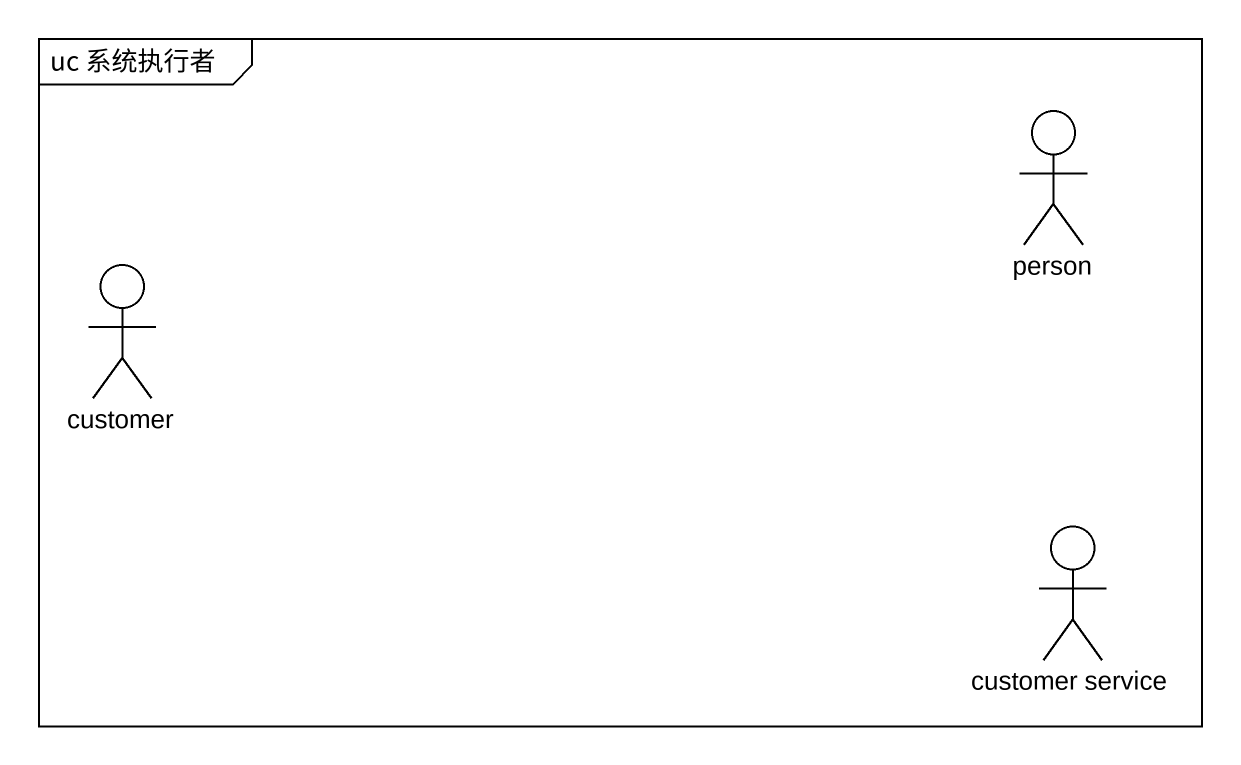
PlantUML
@startuml
mainframe uc 系统执行者
actor "person" as person_
actor customer
actor "customer service" as customer_service
@enduml
